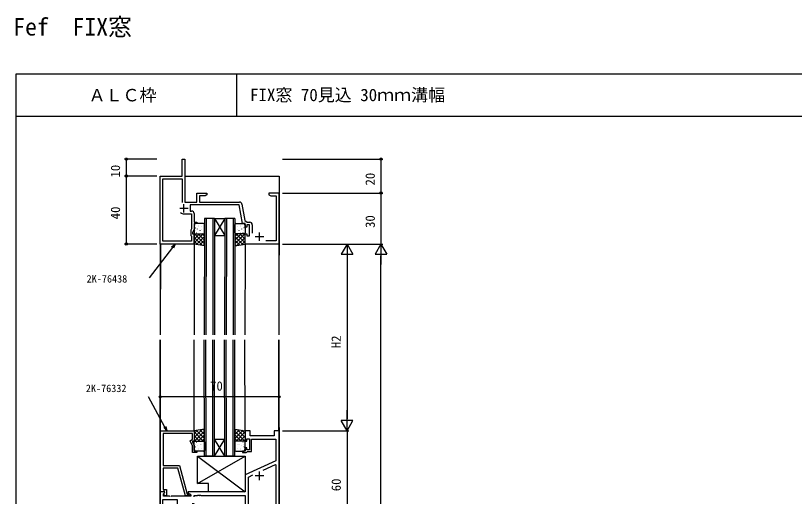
# Model space of a CAD drawing. Units: millimetres, scale not verified. Extents: x -437 to 438, y -344 to 341.
# Drawn here: x -436.9 to 21.8, y 57.8 to 340.9 of the extents above; entities that cross this region are included whole.
import ezdxf
from ezdxf.enums import TextEntityAlignment as Align

# ---------------------------------------------------------------- set-up
doc = ezdxf.new("R2010")
doc.units = ezdxf.units.MM
doc.header["$LTSCALE"] = 2
for name, color, linetype in [('0-1_USER1', 3, 'Continuous'), ('0-2_YKK_11', 7, 'Continuous'), ('0-3_YKK_12', 2, 'Continuous'), ('0-4_YKK_13', 4, 'Continuous'), ('0-6_YKK_D', 6, 'Continuous'), ('0-7_YKK_ZWAK', 7, 'Continuous')]:
    doc.layers.add(name, color=color, linetype=linetype)
doc.styles.add('ＭＳ ゴシック', font='')
doc.styles.get('ＭＳ ゴシック').set_extended_font_data('MS Gothic')

msp = doc.modelspace()

# ---------------------------------------------------------------- linework, layer by layer
at = {"layer": '0-2_YKK_11'}
for p, q in [((-337.702, 224.9), (-337.702, 229.9)), ((-335.202, 227.4), (-340.202, 227.4)), ((-297.472, 217.73), (-297.472, 212.7)), ((-293.202, 208.2), (-293.202, 213.2)), ((-290.702, 210.7), (-295.702, 210.7)), ((-290.702, 69.9), (-295.702, 69.9)), ((-293.202, 67.4), (-293.202, 72.4))]:
    msp.add_line(p, q, dxfattribs=at)
for points in [[(-331.702, 224.33), (-331.702, 219.2), (-330.202, 219.2), (-330.202, 218.4), (-331.702, 218.4), (-331.702, 215.045), (-332.702, 212.9), (-332.702, 212.4), (-331.702, 212.4), (-331.702, 206.4), (-351.702, 206.4), (-351.702, 246.4), (-338.702, 246.4), (-338.702, 256.4), (-337.202, 256.4), (-337.202, 231.03), (-330.202, 231.03), (-330.202, 236.4), (-324.202, 236.4), (-324.202, 235.4), (-325.293, 234.77), (-328.572, 234.77), (-328.572, 231.03), (-305.032, 231.03)], [(-337.702, 224.2), (-333.332, 224.2), (-333.332, 215.406), (-333.702, 214.612), (-333.702, 211.4), (-333.332, 211.03), (-333.332, 208.03), (-350.072, 208.03), (-350.072, 244.77), (-338.702, 244.77), (-338.702, 230.782)], [(-281.702, 206.4), (-281.702, 236.4), (-283.743, 236.4), (-283.927, 236.28), (-284.477, 236.28), (-284.66, 236.4), (-284.743, 236.4), (-284.927, 236.28), (-285.477, 236.28), (-285.66, 236.4), (-287.702, 236.4), (-287.702, 235.4), (-286.61, 234.77), (-283.332, 234.77), (-283.332, 208.2), (-289.581, 208.2)], [(-281.702, 206.4), (-301.702, 206.4), (-301.702, 212.4), (-300.702, 212.4), (-300.702, 211.2), (-299.102, 211.2), (-299.102, 217.6), (-300.702, 217.6), (-300.702, 216.4), (-301.702, 216.4), (-301.702, 218.4), (-303.202, 218.4), (-305.141, 229.4), (-334.002, 229.4), (-334.002, 225.83), (-333.202, 225.83)], [(-303.555, 229.79), (-301.864, 220.2), (-300.479, 219.23), (-298.972, 219.23)], [(-351.502, 60.4), (-351.502, 96.4), (-331.702, 96.4), (-331.702, 90.4), (-332.702, 90.4), (-332.702, 89.9), (-331.702, 87.755), (-331.702, 84.4), (-330.202, 84.4), (-330.202, 83.6), (-332.702, 83.6), (-332.702, 87.534), (-334.122, 90.58), (-332.702, 91.4), (-332.702, 94.77), (-349.872, 94.77), (-349.872, 75.9), (-340.403, 75.9), (-335.902, 59.1), (-335.067, 59.1), (-334.879, 59.167)], [(-281.702, 36.4), (-281.702, 96.4), (-284.702, 96.4), (-284.702, 93.4), (-298.702, 93.4), (-298.702, 96.4), (-301.702, 96.4), (-301.702, 90.4), (-300.702, 90.4), (-300.702, 91.6), (-299.102, 91.6), (-299.102, 85.2), (-300.702, 85.2), (-300.702, 86.4), (-301.702, 86.4), (-301.702, 84.4), (-303.202, 84.4), (-303.202, 83.6), (-301.002, 83.6), (-300.702, 83.9), (-300.402, 84.2), (-297.902, 84.2), (-297.902, 91.4), (-283.632, 91.4), (-283.632, 78.826), (-301.702, 70.4), (-301.702, 60.4), (-335.202, 60.4), (-335.202, 59.6), (-333.702, 58.734), (-333.702, 57.9), (-345.243, 57.9), (-345.427, 57.78)], [(-334.502, 58.1), (-336.876, 58.1), (-341.27, 74.5), (-349.872, 74.5), (-349.872, 71.858), (-349.992, 71.675), (-349.992, 71.125), (-349.872, 70.942), (-349.872, 70.858), (-349.992, 70.675), (-349.992, 70.125), (-349.872, 69.942), (-349.872, 61.9), (-348.102, 61.9), (-348.102, 58.1), (-348.925, 58.1), (-349.675, 59.4), (-349.102, 59.974), (-349.102, 60.9), (-349.672, 60.9), (-349.872, 60.7), (-350.172, 60.4), (-351.502, 60.4)], [(-291.079, 73.224), (-283.909, 76.567), (-283.632, 76.39), (-283.632, 38.63), (-283.932, 38.33), (-289.839, 38.33)], [(-299.172, 49.53), (-299.772, 49.53), (-299.772, 69.17), (-297.113, 70.41)], [(-345.977, 57.78), (-346.16, 57.9), (-349.772, 57.9), (-349.772, 59.306), (-349.065, 60.012), (-349.226, 60.4), (-351.702, 60.4)], [(-351.702, 60.4), (-351.702, 36.4), (-350.202, 36.4), (-350.202, 55.97), (-341.702, 55.97), (-341.702, 36.4), (-331.702, 36.4), (-331.702, 42.4), (-332.702, 42.4), (-332.702, 42.9), (-331.702, 45.045), (-331.702, 48.4), (-330.202, 48.4), (-330.202, 49.2), (-331.702, 49.2), (-331.702, 53.43), (-332.891, 53.43)], [(-331.702, 57.47), (-331.702, 58.4), (-329.66, 58.4), (-329.477, 58.52), (-328.927, 58.52), (-328.743, 58.4), (-328.66, 58.4), (-328.477, 58.52), (-327.927, 58.52), (-327.743, 58.4), (-301.702, 58.4), (-301.702, 49.2)]]:
    msp.add_lwpolyline(points, dxfattribs=at)
for centre, radius, start, end in [((-305.032, 229.53), 1.5, 10.00001, 89.99999), ((-337.702, 227.4), 3.2, 231.63348, 269.99999), ((-333.202, 224.33), 1.5, 0.00001, 89.99999), ((-298.972, 217.73), 1.5, 0.00001, 89.99999), ((-334.502, 58.7), 0.6, 270.00003, 128.94244)]:
    msp.add_arc(centre, radius, start, end, dxfattribs=at)
at = {"layer": '0-3_YKK_12'}
for p, q in [((-337.202, 246.4), (-281.702, 246.4)), ((-281.702, 246.4), (-281.802, 152.9)), ((-325.702, 221.4), (-325.802, 152.9)), ((-319.702, 221.4), (-325.702, 221.4)), ((-324.702, 221.4), (-324.802, 152.9)), ((-320.702, 221.4), (-320.802, 152.9)), ((-319.702, 221.4), (-319.802, 152.9)), ((-319.702, 221.4), (-313.702, 221.4)), ((-319.702, 221.4), (-313.702, 211.4)), ((-313.702, 221.4), (-319.702, 211.4)), ((-313.702, 221.4), (-313.802, 152.9)), ((-307.702, 221.4), (-313.702, 221.4)), ((-312.702, 221.4), (-312.802, 152.9)), ((-308.702, 221.4), (-308.802, 152.9)), ((-307.702, 221.4), (-307.802, 152.9)), ((-319.702, 211.4), (-313.702, 211.4)), ((-351.702, 206.7), (-351.802, 152.9)), ((-351.602, 206.4), (-351.702, 152.9)), ((-331.702, 206.392), (-331.802, 152.9)), ((-301.702, 206.392), (-301.802, 152.9)), ((-281.802, 206.4), (-281.902, 152.9)), ((-351.802, 149.9), (-351.702, -45.1)), ((-351.802, 149.9), (-351.702, -45.1)), ((-351.702, -45.1), (-351.802, 149.9)), ((-351.602, 96.4), (-351.702, 149.9)), ((-331.702, 96.4), (-331.802, 149.9)), ((-331.702, 96.201), (-331.802, 149.9)), ((-331.702, 96.4), (-331.802, 149.9)), ((-325.702, 81.4), (-325.802, 149.9)), ((-324.702, 81.4), (-324.802, 149.9)), ((-320.702, 81.4), (-320.802, 149.9)), ((-319.702, 81.4), (-319.802, 149.9)), ((-313.702, 81.4), (-313.802, 149.9)), ((-312.702, 81.4), (-312.802, 149.9)), ((-308.702, 81.4), (-308.802, 149.9)), ((-307.702, 81.4), (-307.802, 149.9)), ((-301.702, 96.201), (-301.802, 149.9)), ((-301.702, 96.4), (-301.802, 149.9)), ((-301.702, 96.4), (-301.802, 149.9)), ((-281.802, 96.4), (-281.902, 149.9)), ((-281.802, 149.9), (-281.702, -45.1)), ((-281.802, 149.9), (-281.702, -45.1)), ((-281.702, -45.1), (-281.802, 149.9)), ((-319.702, 91.4), (-313.702, 91.4)), ((-319.702, 81.4), (-313.702, 91.4)), ((-313.702, 81.4), (-319.702, 91.4)), ((-319.702, 81.4), (-325.702, 81.4)), ((-319.702, 81.4), (-313.702, 81.4)), ((-307.702, 81.4), (-313.702, 81.4))]:
    msp.add_line(p, q, dxfattribs=at)
at = {"layer": '0-4_YKK_13'}
for p, q in [((-331.702, 217.9), (-331.702, 212.9)), ((-331.257, 217.836), (-331.214, 217.86)), ((-326.202, 218.4), (-331.202, 218.4)), ((-331.065, 215.892), (-331.019, 215.98)), ((-329.233, 217.102), (-329.189, 217.126)), ((-328.919, 216.682), (-328.912, 216.69)), ((-327.156, 216.67), (-327.112, 216.694)), ((-325.702, 212.9), (-325.702, 217.9)), ((-307.702, 212.9), (-307.702, 217.9)), ((-307.202, 218.4), (-302.202, 218.4)), ((-306.247, 216.67), (-306.291, 216.694)), ((-304.484, 216.682), (-304.491, 216.69)), ((-304.171, 217.102), (-304.215, 217.126)), ((-302.338, 215.892), (-302.385, 215.98)), ((-302.146, 217.836), (-302.19, 217.86)), ((-301.702, 217.9), (-301.702, 212.9)), ((-331.702, 211.556), (-330.857, 212.4)), ((-331.702, 209.311), (-328.612, 212.4)), ((-331.702, 207.066), (-326.367, 212.4)), ((-325.702, 206.498), (-331.603, 212.4)), ((-331.202, 212.4), (-326.202, 212.4)), ((-330.894, 214.477), (-330.887, 214.485)), ((-330.467, 213.021), (-330.423, 213.045)), ((-329.824, 215.212), (-329.78, 215.236)), ((-325.702, 208.743), (-329.358, 212.4)), ((-329.075, 212.495), (-329.068, 212.502)), ((-328.391, 212.588), (-328.347, 212.612)), ((-328.176, 214.367), (-328.129, 214.455)), ((-327.799, 214.478), (-327.755, 214.502)), ((-327.133, 214.662), (-327.126, 214.67)), ((-325.702, 210.988), (-327.113, 212.4)), ((-325.723, 214.046), (-325.702, 214.057)), ((-307.681, 214.046), (-307.702, 214.057)), ((-307.702, 210.988), (-306.29, 212.4)), ((-307.702, 208.743), (-304.045, 212.4)), ((-307.702, 206.498), (-301.8, 212.4)), ((-302.202, 212.4), (-307.202, 212.4)), ((-301.702, 207.066), (-307.036, 212.4)), ((-306.27, 214.662), (-306.277, 214.67)), ((-305.604, 214.478), (-305.648, 214.502)), ((-305.227, 214.367), (-305.274, 214.455)), ((-305.013, 212.588), (-305.057, 212.612)), ((-301.702, 209.311), (-304.791, 212.4)), ((-304.329, 212.495), (-304.335, 212.502)), ((-303.579, 215.212), (-303.623, 215.236)), ((-302.936, 213.021), (-302.98, 213.045)), ((-301.702, 211.556), (-302.546, 212.4)), ((-302.509, 214.477), (-302.516, 214.485)), ((-327.078, 205.629), (-331.702, 210.253)), ((-329.772, 206.078), (-331.702, 208.008)), ((-330.348, 206.174), (-325.702, 210.821)), ((-328.424, 205.854), (-325.702, 208.576)), ((-303.055, 206.174), (-307.702, 210.821)), ((-304.98, 205.854), (-307.702, 208.576)), ((-306.325, 205.629), (-301.702, 210.253)), ((-303.631, 206.078), (-301.702, 208.008)), ((-326.499, 205.533), (-325.702, 206.33)), ((-306.904, 205.533), (-307.702, 206.33)), ((-327.078, 97.171), (-331.702, 92.547)), ((-329.772, 96.722), (-331.702, 94.792)), ((-330.348, 96.626), (-325.702, 91.979)), ((-328.424, 96.946), (-325.702, 94.224)), ((-326.499, 97.267), (-325.702, 96.47)), ((-306.904, 97.267), (-307.702, 96.47)), ((-304.98, 96.946), (-307.702, 94.224)), ((-303.055, 96.626), (-307.702, 91.979)), ((-306.325, 97.171), (-301.702, 92.547)), ((-303.631, 96.722), (-301.702, 94.792)), ((-331.702, 95.734), (-326.367, 90.4)), ((-331.702, 93.489), (-328.612, 90.4)), ((-325.702, 96.302), (-331.603, 90.4)), ((-325.702, 94.057), (-329.358, 90.4)), ((-325.702, 91.812), (-327.113, 90.4)), ((-307.702, 96.302), (-301.8, 90.4)), ((-307.702, 94.057), (-304.045, 90.4)), ((-307.702, 91.812), (-306.29, 90.4)), ((-301.702, 95.734), (-307.036, 90.4)), ((-301.702, 93.489), (-304.791, 90.4)), ((-331.702, 91.244), (-330.857, 90.4)), ((-331.702, 84.9), (-331.702, 89.9)), ((-331.202, 90.4), (-326.202, 90.4)), ((-330.894, 88.323), (-330.887, 88.315)), ((-330.467, 89.779), (-330.423, 89.755)), ((-329.824, 87.588), (-329.78, 87.564)), ((-329.075, 90.305), (-329.068, 90.298)), ((-328.391, 90.212), (-328.347, 90.188)), ((-328.176, 88.433), (-328.129, 88.345)), ((-327.799, 88.322), (-327.755, 88.298)), ((-327.133, 88.138), (-327.126, 88.13)), ((-325.723, 88.754), (-325.702, 88.743)), ((-325.702, 89.9), (-325.702, 84.9)), ((-307.702, 89.9), (-307.702, 84.9)), ((-307.681, 88.754), (-307.702, 88.743)), ((-302.202, 90.4), (-307.202, 90.4)), ((-306.27, 88.138), (-306.277, 88.13)), ((-305.604, 88.322), (-305.648, 88.298)), ((-305.227, 88.433), (-305.274, 88.345)), ((-305.013, 90.212), (-305.057, 90.188)), ((-304.329, 90.305), (-304.335, 90.298)), ((-303.579, 87.588), (-303.623, 87.564)), ((-302.936, 89.779), (-302.98, 89.755)), ((-301.702, 91.244), (-302.546, 90.4)), ((-302.509, 88.323), (-302.516, 88.315)), ((-301.702, 84.9), (-301.702, 89.9)), ((-331.257, 84.964), (-331.214, 84.94)), ((-326.202, 84.4), (-331.202, 84.4)), ((-331.065, 86.908), (-331.019, 86.82)), ((-329.233, 85.698), (-329.189, 85.674)), ((-328.919, 86.118), (-328.912, 86.11)), ((-327.156, 86.13), (-327.112, 86.106)), ((-307.202, 84.4), (-302.202, 84.4)), ((-306.247, 86.13), (-306.291, 86.106)), ((-304.484, 86.118), (-304.491, 86.11)), ((-304.171, 85.698), (-304.215, 85.674)), ((-302.338, 86.908), (-302.385, 86.82)), ((-302.146, 84.964), (-302.19, 84.94)), ((-329.697, 65.4), (-301.698, 81.4)), ((-329.697, 81.4), (-301.698, 60.4))]:
    msp.add_line(p, q, dxfattribs=at)
for points in [[(-325.702, 205.4), (-331.702, 206.4), (-331.702, 212.4), (-325.702, 212.4)], [(-307.702, 205.4), (-301.702, 206.4), (-301.702, 212.4), (-307.702, 212.4)], [(-325.702, 97.4), (-331.702, 96.4), (-331.702, 90.4), (-325.702, 90.4)], [(-307.702, 97.4), (-301.702, 96.4), (-301.702, 90.4), (-307.702, 90.4)], [(-329.697, 65.4), (-329.697, 81.4), (-301.698, 81.4), (-301.698, 60.4), (-323.198, 60.4), (-323.198, 65.4)]]:
    msp.add_lwpolyline(points, close=True, dxfattribs=at)
for centre, start, end in [((-331.202, 217.9), 90, 180), ((-326.202, 217.9), 0, 90), ((-307.202, 217.9), 90, 180), ((-302.202, 217.9), 0, 90), ((-331.202, 212.9), 180, 270), ((-326.202, 212.9), 270, 0), ((-307.202, 212.9), 180, 270), ((-302.202, 212.9), 270, 0), ((-331.202, 89.9), 90, 180), ((-326.202, 89.9), 0, 90), ((-307.202, 89.9), 90, 180), ((-302.202, 89.9), 0, 90), ((-331.202, 84.9), 180, 270), ((-326.202, 84.9), 270, 0), ((-307.202, 84.9), 180, 270), ((-302.202, 84.9), 270, 0)]:
    msp.add_arc(centre, 0.5, start, end, dxfattribs=at)
at = {"layer": '0-6_YKK_D'}
for p, q in [((-353.702, 256.401), (-372.702, 256.401)), ((-371.702, 256.401), (-371.702, 246.401)), ((-279.702, 256.4), (-220.7, 256.4)), ((-221.7, 256.4), (-221.7, 236.4)), ((-353.702, 246.401), (-372.702, 246.401)), ((-353.702, 246.401), (-372.702, 246.401)), ((-371.702, 246.401), (-371.702, 206.401)), ((-279.702, 236.4), (-220.7, 236.4)), ((-279.7, 236.4), (-220.7, 236.4)), ((-221.7, 236.4), (-221.7, 206.398)), ((-353.702, 206.401), (-372.702, 206.401)), ((-279.7, 206.398), (-220.7, 206.398)), ((-279.7, 206.398), (-240.7, 206.398)), ((-279.7, 206.398), (-220.7, 206.398)), ((-241.7, 206.398), (-245.2, 200.336)), ((-241.7, 206.398), (-238.2, 200.336)), ((-241.7, 206.398), (-241.7, 194.274)), ((-221.7, 206.398), (-225.2, 200.336)), ((-221.7, 206.398), (-218.2, 200.336)), ((-221.7, 206.398), (-221.7, 194.274)), ((-245.2, 200.336), (-238.2, 200.336)), ((-241.7, 199.398), (-241.7, 103.4)), ((-225.2, 200.336), (-218.2, 200.336)), ((-221.7, -242.6), (-221.7, 199.398)), ((-281.699, 116.4), (-351.699, 116.4)), ((-241.7, 96.4), (-241.7, 108.524)), ((-241.7, 96.4), (-245.2, 102.462)), ((-238.2, 102.462), (-245.2, 102.462)), ((-241.7, 96.4), (-238.2, 102.462)), ((-279.7, 96.4), (-240.7, 96.4)), ((-279.7, 96.4), (-240.7, 96.4)), ((-241.7, 96.4), (-241.7, 36.4))]:
    msp.add_line(p, q, dxfattribs=at)
for points in [[(-342.9, 206.4), (-344.449, 204.374), (-358.193, 186.4)], [(-344.991, 204.789), (-342.9, 206.4), (-343.906, 203.959)], [(-347.734, 96.4), (-348.959, 98.636), (-358.69, 116.4)], [(-348.36, 98.965), (-347.734, 96.4), (-349.558, 98.308)]]:
    msp.add_lwpolyline(points, dxfattribs=at)
for centre in [(-371.702, 256.401), (-221.7, 256.4), (-371.702, 246.401), (-371.702, 246.401), (-221.7, 236.4), (-221.7, 236.4), (-371.702, 206.401), (-351.699, 116.4), (-281.699, 116.4)]:
    msp.add_circle(centre, 0.637, dxfattribs=at)
at = {"layer": '0-7_YKK_ZWAK'}
for p, q in [((-436.7, 306.4), (-436.7, -343.6)), ((438.3, 306.4), (-436.7, 306.4)), ((-306.7, 306.4), (-306.7, 281.4)), ((438.3, 281.4), (-436.7, 281.4))]:
    msp.add_line(p, q, dxfattribs=at)

# ---------------------------------------------------------------- texts
at = {"layer": '0-1_USER1', "style": 'ＭＳ ゴシック'}
for s, height, p in [('Fef\u3000FIX窓', 10.26, (-438.288, 326.059)), ('ＡＬＣ枠', 7.331, (-393.888, 288.173)), ('FIX窓 70見込 30ｍｍ溝幅', 7.331, (-298.836, 288.315))]:
    msp.add_text(s, height=height, dxfattribs=at).set_placement(p, align=Align.BOTTOM_LEFT)
at = {"layer": '0-6_YKK_D', "style": 'ＭＳ ゴシック'}
for s, p in [('10', (-373.702, 245.563)), ('20', (-223.7, 240.86)), ('40', (-373.702, 220.946)), ('30', (-223.7, 215.859)), ('H2', (-243.7, 145.071)), ('60', (-243.7, 60.839))]:
    msp.add_text(s, height=5.499, rotation=90, dxfattribs=at).set_placement(p, align=Align.BOTTOM_LEFT)
for s, height, p in [('2K-76438', 4.399, (-395.045, 182.39)), ('70', 5.499, (-322.324, 118.4)), ('2K-76332', 4.399, (-395.508, 117.9))]:
    msp.add_text(s, height=height, dxfattribs=at).set_placement(p, align=Align.BOTTOM_LEFT)

doc.saveas('drawing.dxf')
